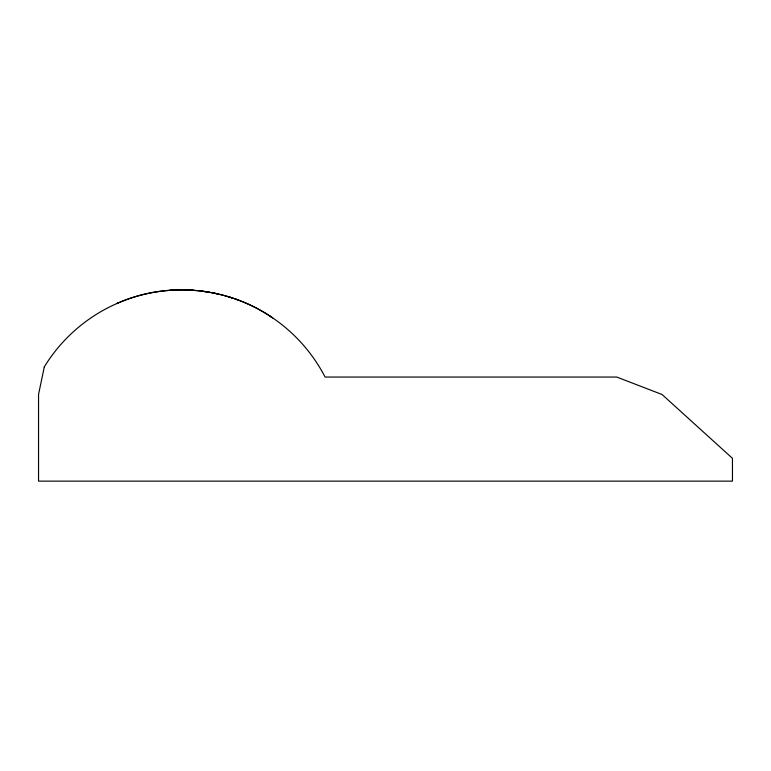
<?xml version="1.0" encoding="UTF-8"?>
<svg xmlns="http://www.w3.org/2000/svg" width="771" height="771" viewBox="0 0 771 771"><rect width="100%" height="100%" fill="white"/><g stroke="black" fill="none" stroke-linecap="round" stroke-linejoin="round"><path stroke-width="1.16" d="M116.633 303.629C166.546 281.087 227.744 286.687 272.722 317.931M116.951 303.485L117.655 303.186M169.899 290.31L173.995 290.06M189.493 290.05L193.81 290.32M200.99 291.014L208.98 292.17M212.844 292.884L217.027 293.761M228.071 296.642L232.09 297.905M235.3 298.994L239.203 300.42M270.207 316.245L271.402 317.045M44.323 366.823L38.55 394.395L38.55 481.133L732.45 481.133L732.45 458.321L662.077 394.521L616.781 377.048L325.083 377.048A161.303 161.303 0 0 0 44.323 366.823"/></g></svg>
